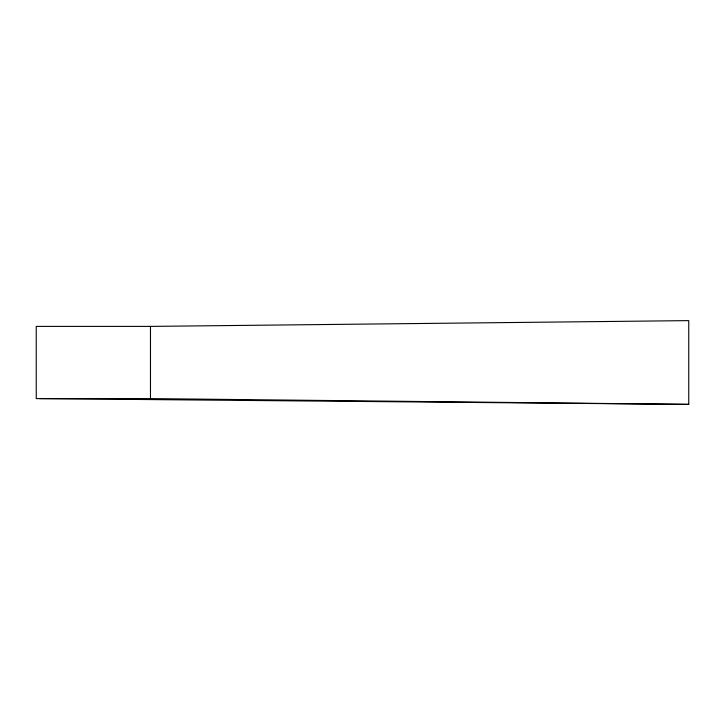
<?xml version="1.0" encoding="UTF-8"?>
<svg xmlns="http://www.w3.org/2000/svg" width="725" height="725" viewBox="0 0 725 725"><rect width="100%" height="100%" fill="white"/><g stroke="black" fill="none" stroke-linecap="round" stroke-linejoin="round"><path stroke-width="1.09" d="M688.75 404.378L150.474 398.605L36.25 398.605L36.25 326.395L150.474 326.395L688.75 320.622L688.75 404.378L39.83 398.605M150.474 326.395L150.474 398.605"/></g></svg>
